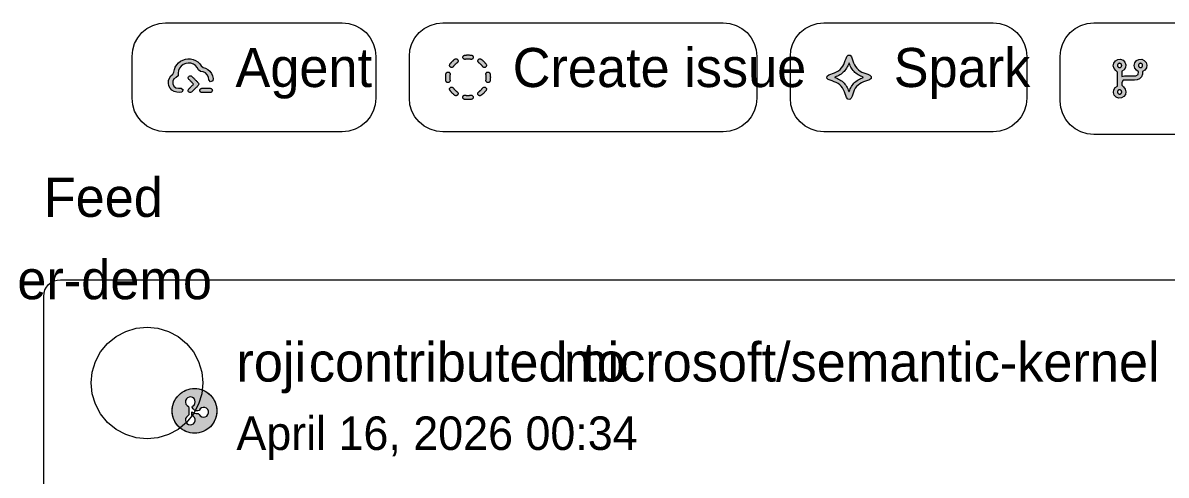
# Model space of a CAD drawing. Extents: x 0 to 2255, y 0 to 8703.
# Drawn here: x 336.5 to 745.8, y 8249 to 8411 of the extents above; entities that cross this region are included whole.
import ezdxf

# ---------------------------------------------------------------- set-up
doc = ezdxf.new("R2010")
doc.units = 0
doc.layers.get('0').update_dxf_attribs({"lineweight": 0})
doc.styles.add('Mona Sans VF', font='Mona Sans VF.ttf')

msp = doc.modelspace()

# ---------------------------------------------------------------- hatches: boundary and pattern name
at = {"true_color": 0x9198a1}
h = msp.add_hatch(color=256, dxfattribs=at)
h.dxf.hatch_style = 1
h.paths.add_polyline_path([(502.21, 8387.85), (502.32, 8387.75), (502.41, 8387.63), (502.47, 8387.5), (502.51, 8387.36), (502.52, 8387.22), (502.5, 8387.08), (502.46, 8386.94), (502.39, 8386.81), (502.3, 8386.7), (502.22, 8386.58), (502.13, 8386.47), (502.03, 8386.36), (501.94, 8386.25), (501.84, 8386.14), (501.75, 8386.03), (501.65, 8385.93), (501.54, 8385.82), (501.44, 8385.72), (501.33, 8385.62), (501.23, 8385.53), (501.12, 8385.43), (501.01, 8385.34), (500.9, 8385.25), (500.78, 8385.16), (500.67, 8385.07), (500.55, 8384.99), (500.42, 8384.93), (500.28, 8384.89), (500.13, 8384.88), (499.99, 8384.91), (499.85, 8384.95), (499.73, 8385.03), (499.62, 8385.12), (499.53, 8385.24), (499.47, 8385.37), (499.43, 8385.51), (499.42, 8385.65), (499.43, 8385.79), (499.48, 8385.93), (499.55, 8386.06), (499.64, 8386.17), (499.75, 8386.26), (499.87, 8386.35), (499.98, 8386.44), (500.1, 8386.53), (500.2, 8386.62), (500.31, 8386.72), (500.42, 8386.82), (500.52, 8386.92), (500.62, 8387.03), (500.72, 8387.13), (500.82, 8387.24), (500.91, 8387.35), (501, 8387.46), (501.09, 8387.58), (501.18, 8387.69), (501.28, 8387.8), (501.39, 8387.89), (501.52, 8387.95), (501.66, 8387.98), (501.81, 8387.99), (501.95, 8387.97), (502.09, 8387.92), (502.21, 8387.85)])
h.paths.add_polyline_path([(499.56, 8397.81), (499.66, 8397.92), (499.77, 8398), (499.9, 8398.07), (500.04, 8398.11), (500.19, 8398.12), (500.33, 8398.1), (500.47, 8398.05), (500.59, 8397.98), (500.71, 8397.9), (500.82, 8397.81), (500.94, 8397.72), (501.05, 8397.63), (501.16, 8397.53), (501.27, 8397.44), (501.37, 8397.34), (501.48, 8397.24), (501.58, 8397.14), (501.68, 8397.03), (501.78, 8396.93), (501.88, 8396.82), (501.98, 8396.71), (502.07, 8396.6), (502.16, 8396.49), (502.25, 8396.38), (502.34, 8396.26), (502.42, 8396.14), (502.48, 8396.01), (502.52, 8395.87), (502.52, 8395.72), (502.5, 8395.58), (502.45, 8395.44), (502.38, 8395.32), (502.28, 8395.21), (502.17, 8395.12), (502.04, 8395.06), (501.9, 8395.02), (501.76, 8395.01), (501.61, 8395.03), (501.47, 8395.07), (501.35, 8395.14), (501.24, 8395.24), (501.14, 8395.35), (501.06, 8395.46), (500.97, 8395.58), (500.88, 8395.69), (500.78, 8395.8), (500.68, 8395.91), (500.59, 8396.01), (500.48, 8396.11), (500.38, 8396.22), (500.27, 8396.31), (500.17, 8396.41), (500.05, 8396.5), (499.94, 8396.6), (499.83, 8396.68), (499.71, 8396.77), (499.61, 8396.87), (499.52, 8396.99), (499.46, 8397.12), (499.43, 8397.26), (499.42, 8397.4), (499.44, 8397.55), (499.49, 8397.68), (499.56, 8397.81)])
h.paths.add_polyline_path([(494.66, 8399.4), (494.8, 8399.42), (494.94, 8399.44), (495.08, 8399.46), (495.23, 8399.47), (495.37, 8399.48), (495.51, 8399.49), (495.66, 8399.5), (495.8, 8399.5), (495.94, 8399.5), (496.09, 8399.5), (496.23, 8399.49), (496.37, 8399.49), (496.52, 8399.48), (496.66, 8399.47), (496.8, 8399.45), (496.95, 8399.43), (497.09, 8399.41), (497.23, 8399.39), (497.37, 8399.34), (497.49, 8399.26), (497.59, 8399.17), (497.68, 8399.05), (497.74, 8398.92), (497.78, 8398.79), (497.79, 8398.64), (497.77, 8398.5), (497.73, 8398.36), (497.66, 8398.24), (497.57, 8398.13), (497.46, 8398.04), (497.33, 8397.97), (497.19, 8397.93), (497.05, 8397.91), (496.91, 8397.92), (496.76, 8397.94), (496.62, 8397.96), (496.48, 8397.98), (496.33, 8397.99), (496.19, 8397.99), (496.05, 8398), (495.9, 8398), (495.76, 8398), (495.62, 8397.99), (495.47, 8397.99), (495.33, 8397.98), (495.19, 8397.96), (495.04, 8397.94), (494.9, 8397.92), (494.76, 8397.92), (494.62, 8397.94), (494.48, 8397.99), (494.36, 8398.07), (494.25, 8398.16), (494.17, 8398.28), (494.1, 8398.41), (494.07, 8398.54), (494.06, 8398.69), (494.07, 8398.83), (494.12, 8398.97), (494.19, 8399.09), (494.28, 8399.2), (494.39, 8399.29), (494.52, 8399.36), (494.66, 8399.4)])
h.paths.add_polyline_path([(488.86, 8393.38), (489, 8393.34), (489.13, 8393.28), (489.25, 8393.19), (489.34, 8393.08), (489.42, 8392.96), (489.47, 8392.82), (489.49, 8392.68), (489.49, 8392.54), (489.47, 8392.39), (489.45, 8392.25), (489.43, 8392.11), (489.42, 8391.96), (489.41, 8391.82), (489.41, 8391.67), (489.41, 8391.53), (489.41, 8391.38), (489.41, 8391.24), (489.42, 8391.09), (489.43, 8390.95), (489.44, 8390.8), (489.46, 8390.66), (489.48, 8390.52), (489.49, 8390.37), (489.48, 8390.23), (489.44, 8390.09), (489.38, 8389.96), (489.29, 8389.85), (489.18, 8389.75), (489.05, 8389.68), (488.91, 8389.64), (488.77, 8389.62), (488.63, 8389.62), (488.49, 8389.66), (488.36, 8389.72), (488.24, 8389.81), (488.14, 8389.92), (488.07, 8390.04), (488.02, 8390.18), (487.99, 8390.32), (487.97, 8390.46), (487.96, 8390.61), (487.94, 8390.75), (487.93, 8390.89), (487.92, 8391.04), (487.91, 8391.18), (487.91, 8391.33), (487.91, 8391.47), (487.91, 8391.62), (487.91, 8391.76), (487.92, 8391.91), (487.92, 8392.05), (487.94, 8392.2), (487.95, 8392.34), (487.97, 8392.48), (487.98, 8392.63), (488.01, 8392.77), (488.05, 8392.91), (488.11, 8393.04), (488.2, 8393.15), (488.31, 8393.25), (488.44, 8393.32), (488.57, 8393.36), (488.72, 8393.38), (488.86, 8393.38)])
h.paths.add_polyline_path([(502.95, 8393.38), (503.1, 8393.38), (503.24, 8393.36), (503.38, 8393.32), (503.5, 8393.25), (503.61, 8393.15), (503.7, 8393.04), (503.77, 8392.91), (503.81, 8392.77), (503.83, 8392.63), (503.85, 8392.48), (503.86, 8392.34), (503.88, 8392.2), (503.89, 8392.05), (503.9, 8391.91), (503.9, 8391.76), (503.91, 8391.62), (503.91, 8391.47), (503.9, 8391.33), (503.9, 8391.18), (503.89, 8391.04), (503.88, 8390.89), (503.87, 8390.75), (503.86, 8390.61), (503.84, 8390.46), (503.82, 8390.32), (503.79, 8390.18), (503.74, 8390.04), (503.67, 8389.92), (503.57, 8389.81), (503.46, 8389.72), (503.33, 8389.66), (503.19, 8389.62), (503.04, 8389.62), (502.9, 8389.63), (502.76, 8389.68), (502.64, 8389.75), (502.53, 8389.85), (502.44, 8389.96), (502.37, 8390.09), (502.33, 8390.23), (502.32, 8390.37), (502.33, 8390.52), (502.35, 8390.66), (502.37, 8390.8), (502.38, 8390.95), (502.39, 8391.09), (502.4, 8391.24), (502.41, 8391.38), (502.41, 8391.53), (502.4, 8391.67), (502.4, 8391.82), (502.39, 8391.96), (502.38, 8392.11), (502.36, 8392.25), (502.35, 8392.39), (502.32, 8392.54), (502.32, 8392.68), (502.34, 8392.82), (502.39, 8392.96), (502.47, 8393.08), (502.56, 8393.19), (502.68, 8393.28), (502.81, 8393.34), (502.95, 8393.38)])
h.paths.add_polyline_path([(494.03, 8384.45), (494.07, 8384.6), (494.13, 8384.73), (494.22, 8384.84), (494.32, 8384.94), (494.45, 8385.01), (494.58, 8385.06), (494.73, 8385.09), (494.87, 8385.08), (495.01, 8385.06), (495.16, 8385.04), (495.3, 8385.03), (495.45, 8385.02), (495.59, 8385.01), (495.73, 8385), (495.88, 8385), (496.02, 8385), (496.17, 8385), (496.31, 8385.01), (496.46, 8385.02), (496.6, 8385.04), (496.75, 8385.05), (496.89, 8385.07), (497.03, 8385.09), (497.18, 8385.08), (497.32, 8385.04), (497.45, 8384.97), (497.56, 8384.88), (497.65, 8384.77), (497.73, 8384.65), (497.77, 8384.51), (497.79, 8384.37), (497.78, 8384.22), (497.75, 8384.08), (497.68, 8383.95), (497.6, 8383.83), (497.49, 8383.74), (497.37, 8383.66), (497.23, 8383.61), (497.09, 8383.59), (496.94, 8383.57), (496.8, 8383.55), (496.66, 8383.53), (496.51, 8383.52), (496.37, 8383.51), (496.22, 8383.51), (496.08, 8383.5), (495.93, 8383.5), (495.79, 8383.5), (495.64, 8383.5), (495.5, 8383.51), (495.36, 8383.52), (495.21, 8383.53), (495.07, 8383.54), (494.92, 8383.56), (494.78, 8383.58), (494.64, 8383.6), (494.5, 8383.64), (494.37, 8383.71), (494.25, 8383.8), (494.16, 8383.9), (494.09, 8384.03), (494.04, 8384.17), (494.02, 8384.31), (494.03, 8384.45)])
h.paths.add_polyline_path([(489.6, 8387.85), (489.72, 8387.92), (489.86, 8387.97), (490, 8387.99), (490.14, 8387.98), (490.28, 8387.95), (490.41, 8387.89), (490.53, 8387.81), (490.63, 8387.7), (490.71, 8387.59), (490.8, 8387.48), (490.89, 8387.36), (490.99, 8387.25), (491.08, 8387.15), (491.18, 8387.04), (491.28, 8386.94), (491.38, 8386.84), (491.48, 8386.74), (491.59, 8386.64), (491.7, 8386.55), (491.81, 8386.45), (491.92, 8386.36), (492.03, 8386.28), (492.14, 8386.19), (492.24, 8386.08), (492.3, 8385.95), (492.35, 8385.81), (492.36, 8385.67), (492.35, 8385.53), (492.31, 8385.39), (492.25, 8385.26), (492.16, 8385.15), (492.05, 8385.05), (491.93, 8384.98), (491.79, 8384.93), (491.65, 8384.91), (491.51, 8384.91), (491.37, 8384.95), (491.24, 8385.01), (491.12, 8385.09), (491.01, 8385.18), (490.89, 8385.26), (490.78, 8385.36), (490.67, 8385.45), (490.57, 8385.54), (490.46, 8385.64), (490.36, 8385.74), (490.25, 8385.84), (490.15, 8385.94), (490.05, 8386.05), (489.96, 8386.15), (489.86, 8386.26), (489.77, 8386.37), (489.68, 8386.48), (489.59, 8386.59), (489.5, 8386.71), (489.42, 8386.82), (489.35, 8386.95), (489.31, 8387.08), (489.29, 8387.23), (489.3, 8387.37), (489.34, 8387.51), (489.4, 8387.64), (489.49, 8387.75), (489.6, 8387.85)])
h.paths.add_polyline_path([(492.25, 8397.81), (492.32, 8397.68), (492.37, 8397.55), (492.39, 8397.41), (492.39, 8397.26), (492.35, 8397.12), (492.3, 8396.99), (492.21, 8396.88), (492.11, 8396.78), (491.99, 8396.69), (491.88, 8396.6), (491.77, 8396.51), (491.66, 8396.42), (491.55, 8396.33), (491.45, 8396.23), (491.34, 8396.13), (491.24, 8396.03), (491.14, 8395.92), (491.05, 8395.82), (490.95, 8395.71), (490.86, 8395.6), (490.77, 8395.49), (490.68, 8395.37), (490.59, 8395.26), (490.48, 8395.17), (490.35, 8395.1), (490.22, 8395.06), (490.08, 8395.05), (489.93, 8395.06), (489.79, 8395.1), (489.67, 8395.16), (489.55, 8395.25), (489.46, 8395.35), (489.38, 8395.48), (489.34, 8395.61), (489.32, 8395.75), (489.32, 8395.9), (489.35, 8396.04), (489.41, 8396.17), (489.5, 8396.29), (489.58, 8396.4), (489.67, 8396.51), (489.76, 8396.62), (489.86, 8396.73), (489.95, 8396.84), (490.05, 8396.95), (490.15, 8397.05), (490.25, 8397.15), (490.35, 8397.25), (490.45, 8397.35), (490.56, 8397.45), (490.67, 8397.55), (490.77, 8397.64), (490.89, 8397.73), (491, 8397.82), (491.11, 8397.91), (491.23, 8397.99), (491.35, 8398.06), (491.49, 8398.1), (491.63, 8398.12), (491.78, 8398.1), (491.91, 8398.07), (492.04, 8398), (492.16, 8397.91), (492.25, 8397.81)])
h = msp.add_hatch(color=256, dxfattribs=at)
h.dxf.hatch_style = 1
h.paths.add_polyline_path([(631.51, 8398.93), (632.03, 8399.45), (632.76, 8399.38), (633.18, 8398.77), (633.44, 8398.07), (633.7, 8397.36), (633.96, 8396.65), (634.26, 8395.95), (634.65, 8395.31), (635.12, 8394.71), (635.66, 8394.19), (636.27, 8393.74), (636.93, 8393.37), (637.63, 8393.08), (638.33, 8392.82), (639.04, 8392.56), (639.75, 8392.3), (640.27, 8391.78), (640.2, 8391.05), (639.6, 8390.63), (638.89, 8390.37), (638.18, 8390.11), (637.47, 8389.85), (636.78, 8389.55), (636.13, 8389.16), (635.54, 8388.69), (635.01, 8388.15), (634.56, 8387.55), (634.19, 8386.89), (633.91, 8386.19), (633.65, 8385.48), (633.39, 8384.77), (633.13, 8384.06), (632.61, 8383.54), (631.88, 8383.61), (631.45, 8384.21), (631.19, 8384.92), (630.93, 8385.63), (630.67, 8386.34), (630.37, 8387.03), (629.99, 8387.68), (629.52, 8388.27), (628.97, 8388.8), (628.37, 8389.25), (627.71, 8389.62), (627.01, 8389.91), (626.3, 8390.17), (625.59, 8390.43), (624.88, 8390.69), (624.37, 8391.2), (624.44, 8391.93), (625.04, 8392.36), (625.75, 8392.62), (626.46, 8392.88), (627.17, 8393.14), (627.86, 8393.44), (628.51, 8393.83), (629.1, 8394.3), (629.63, 8394.84), (630.08, 8395.44), (630.45, 8396.1), (630.73, 8396.8), (630.99, 8397.51), (631.25, 8398.22), (631.51, 8398.93)])
h.paths.add_polyline_path([(632.07, 8396.1), (631.89, 8395.65), (631.68, 8395.21), (631.44, 8394.78), (631.17, 8394.38), (630.87, 8393.99), (630.55, 8393.62), (630.21, 8393.28), (629.84, 8392.96), (629.46, 8392.66), (629.05, 8392.39), (628.63, 8392.15), (628.19, 8391.93), (627.74, 8391.75), (627.28, 8391.58), (627.26, 8391.42), (627.71, 8391.25), (628.17, 8391.07), (628.6, 8390.85), (629.03, 8390.61), (629.43, 8390.34), (629.82, 8390.05), (630.19, 8389.73), (630.53, 8389.39), (630.86, 8389.02), (631.15, 8388.63), (631.42, 8388.23), (631.66, 8387.81), (631.88, 8387.37), (632.06, 8386.92), (632.23, 8386.46), (632.4, 8386.43), (632.56, 8386.89), (632.75, 8387.34), (632.96, 8387.78), (633.2, 8388.2), (633.47, 8388.61), (633.76, 8389), (634.08, 8389.36), (634.43, 8389.71), (634.79, 8390.03), (635.18, 8390.33), (635.58, 8390.6), (636.01, 8390.84), (636.44, 8391.05), (636.89, 8391.24), (637.35, 8391.41), (637.38, 8391.57), (636.92, 8391.74), (636.47, 8391.92), (636.03, 8392.13), (635.61, 8392.38), (635.2, 8392.64), (634.81, 8392.94), (634.45, 8393.26), (634.1, 8393.6), (633.78, 8393.97), (633.48, 8394.36), (633.21, 8394.76), (632.97, 8395.18), (632.76, 8395.62), (632.57, 8396.07), (632.41, 8396.53), (632.24, 8396.55), (632.07, 8396.1)])
h = msp.add_hatch(color=256, dxfattribs=at)
h.dxf.hatch_style = 1
h.paths.add_polyline_path([(403.14, 8390.6), (403, 8391.53), (402.58, 8392.38), (401.91, 8393.04), (401.07, 8393.47), (400.13, 8393.6), (399.42, 8394.14), (399, 8394.99), (398.39, 8395.71), (397.61, 8396.24), (396.71, 8396.54), (395.77, 8396.6), (394.83, 8396.46), (393.96, 8396.09), (393.21, 8395.51), (392.63, 8394.77), (392.25, 8393.9), (392.1, 8392.96), (392.09, 8392.02), (391.4, 8391.45), (390.61, 8390.94), (390.18, 8390.11), (390.19, 8389.17), (390.6, 8388.32), (391.35, 8387.76), (392.28, 8387.6), (393.22, 8387.6), (393.88, 8387), (393.5, 8386.19), (392.57, 8386.1), (391.62, 8386.14), (390.72, 8386.4), (389.91, 8386.89), (389.27, 8387.59), (388.84, 8388.43), (388.65, 8389.35), (388.69, 8390.3), (388.98, 8391.2), (389.52, 8391.97), (390.26, 8392.57), (390.62, 8393.3), (390.79, 8394.24), (391.12, 8395.12), (391.61, 8395.94), (392.23, 8396.65), (392.97, 8397.24), (393.81, 8397.68), (394.71, 8397.97), (395.65, 8398.1), (396.59, 8398.07), (397.52, 8397.88), (398.4, 8397.52), (399.19, 8397), (399.87, 8396.34), (400.41, 8395.56), (401.05, 8395.02), (401.95, 8394.74), (402.78, 8394.27), (403.48, 8393.64), (404.04, 8392.88), (404.43, 8392.01), (404.62, 8391.09), (404.5, 8390.17), (403.66, 8389.88), (403.14, 8390.6)])
at = {"true_color": 0x92a1b5}
h = msp.add_hatch(color=256, dxfattribs=at)
h.dxf.hatch_style = 1
h.paths.add_polyline_path([(734.44, 8395.75), (734.65, 8396.71), (735.26, 8397.48), (736.13, 8397.93), (737.11, 8397.96), (738.01, 8397.57), (738.66, 8396.83), (738.93, 8395.88), (738.78, 8394.91), (738.22, 8394.1), (737.44, 8393.56), (737.4, 8392.57), (737.04, 8391.65), (736.36, 8390.94), (735.46, 8390.55), (734.47, 8390.5), (733.48, 8390.5), (732.49, 8390.5), (731.5, 8390.5), (730.52, 8390.41), (729.95, 8389.65), (729.94, 8388.66), (730.55, 8388.04), (731.19, 8387.29), (731.44, 8386.34), (731.26, 8385.37), (730.69, 8384.57), (729.83, 8384.09), (728.85, 8384.02), (727.93, 8384.38), (727.26, 8385.09), (726.95, 8386.03), (727.07, 8387), (727.59, 8387.83), (728.42, 8388.36), (728.44, 8389.34), (728.44, 8390.33), (728.44, 8391.32), (728.44, 8392.31), (728.44, 8393.3), (727.85, 8393.94), (727.21, 8394.68), (726.94, 8395.63), (727.1, 8396.6), (727.66, 8397.4), (728.51, 8397.9), (729.49, 8397.98), (730.41, 8397.64), (731.1, 8396.93), (731.42, 8396.01), (731.32, 8395.03), (730.81, 8394.19), (729.99, 8393.65), (729.94, 8392.69), (730.02, 8391.83), (730.99, 8392), (731.98, 8392), (732.97, 8392), (733.96, 8392), (734.95, 8392), (735.78, 8392.46), (735.94, 8393.43), (735.25, 8394.01), (734.65, 8394.79), (734.44, 8395.75)])
h.paths.add_polyline_path([(728.44, 8395.75), (728.44, 8395.68), (728.45, 8395.6), (728.47, 8395.53), (728.49, 8395.46), (728.53, 8395.4), (728.56, 8395.33), (728.61, 8395.27), (728.66, 8395.22), (728.71, 8395.17), (728.77, 8395.13), (728.83, 8395.09), (728.9, 8395.06), (728.97, 8395.03), (729.04, 8395.01), (729.11, 8395), (729.19, 8395), (729.26, 8395), (729.33, 8395.01), (729.41, 8395.03), (729.47, 8395.06), (729.54, 8395.09), (729.6, 8395.13), (729.66, 8395.17), (729.72, 8395.22), (729.77, 8395.27), (729.81, 8395.33), (729.85, 8395.4), (729.88, 8395.46), (729.91, 8395.53), (729.92, 8395.6), (729.93, 8395.68), (729.94, 8395.75), (729.93, 8395.82), (729.92, 8395.9), (729.91, 8395.97), (729.88, 8396.04), (729.85, 8396.1), (729.81, 8396.17), (729.77, 8396.23), (729.72, 8396.28), (729.66, 8396.33), (729.6, 8396.37), (729.54, 8396.41), (729.47, 8396.44), (729.41, 8396.47), (729.33, 8396.49), (729.26, 8396.5), (729.19, 8396.5), (729.11, 8396.5), (729.04, 8396.49), (728.97, 8396.47), (728.9, 8396.44), (728.83, 8396.41), (728.77, 8396.37), (728.71, 8396.33), (728.66, 8396.28), (728.61, 8396.23), (728.56, 8396.17), (728.53, 8396.1), (728.49, 8396.04), (728.47, 8395.97), (728.45, 8395.9), (728.44, 8395.82), (728.44, 8395.75)])
h.paths.add_polyline_path([(736.69, 8396.5), (736.61, 8396.5), (736.54, 8396.49), (736.47, 8396.47), (736.4, 8396.44), (736.33, 8396.41), (736.27, 8396.37), (736.21, 8396.33), (736.16, 8396.28), (736.11, 8396.23), (736.06, 8396.17), (736.03, 8396.1), (735.99, 8396.04), (735.97, 8395.97), (735.95, 8395.9), (735.94, 8395.82), (735.94, 8395.75), (735.94, 8395.68), (735.95, 8395.6), (735.97, 8395.53), (735.99, 8395.46), (736.03, 8395.4), (736.06, 8395.33), (736.11, 8395.27), (736.16, 8395.22), (736.21, 8395.17), (736.27, 8395.13), (736.33, 8395.09), (736.4, 8395.06), (736.47, 8395.03), (736.54, 8395.01), (736.61, 8395), (736.69, 8395), (736.76, 8395), (736.83, 8395.01), (736.91, 8395.03), (736.97, 8395.06), (737.04, 8395.09), (737.1, 8395.13), (737.16, 8395.17), (737.22, 8395.22), (737.27, 8395.27), (737.31, 8395.33), (737.35, 8395.4), (737.38, 8395.46), (737.41, 8395.53), (737.42, 8395.6), (737.43, 8395.68), (737.44, 8395.75), (737.43, 8395.82), (737.42, 8395.9), (737.41, 8395.97), (737.38, 8396.04), (737.35, 8396.1), (737.31, 8396.17), (737.27, 8396.23), (737.22, 8396.28), (737.16, 8396.33), (737.1, 8396.37), (737.04, 8396.41), (736.97, 8396.44), (736.91, 8396.47), (736.83, 8396.49), (736.76, 8396.5), (736.69, 8396.5)])
h.paths.add_polyline_path([(729.19, 8387), (729.11, 8387), (729.04, 8386.99), (728.97, 8386.97), (728.9, 8386.94), (728.83, 8386.91), (728.77, 8386.87), (728.71, 8386.83), (728.66, 8386.78), (728.61, 8386.73), (728.56, 8386.67), (728.53, 8386.6), (728.49, 8386.54), (728.47, 8386.47), (728.45, 8386.4), (728.44, 8386.32), (728.44, 8386.25), (728.44, 8386.18), (728.45, 8386.1), (728.47, 8386.03), (728.49, 8385.96), (728.53, 8385.9), (728.56, 8385.83), (728.61, 8385.77), (728.66, 8385.72), (728.71, 8385.67), (728.77, 8385.63), (728.83, 8385.59), (728.9, 8385.56), (728.97, 8385.53), (729.04, 8385.51), (729.11, 8385.5), (729.19, 8385.5), (729.26, 8385.5), (729.33, 8385.51), (729.41, 8385.53), (729.47, 8385.56), (729.54, 8385.59), (729.6, 8385.63), (729.66, 8385.67), (729.72, 8385.72), (729.77, 8385.77), (729.81, 8385.83), (729.85, 8385.9), (729.88, 8385.96), (729.91, 8386.03), (729.92, 8386.1), (729.93, 8386.18), (729.94, 8386.25), (729.93, 8386.32), (729.92, 8386.4), (729.91, 8386.47), (729.88, 8386.54), (729.85, 8386.6), (729.81, 8386.67), (729.77, 8386.73), (729.72, 8386.78), (729.66, 8386.83), (729.6, 8386.87), (729.54, 8386.91), (729.47, 8386.94), (729.41, 8386.97), (729.33, 8386.99), (729.26, 8387), (729.19, 8387)])
at = {"true_color": 0x9198a1}
h = msp.add_hatch(color=256, dxfattribs=at)
h.dxf.hatch_style = 1
h.paths.add_polyline_path([(397.02, 8391.83), (397.21, 8391.64), (397.4, 8391.45), (397.59, 8391.26), (397.78, 8391.07), (397.96, 8390.89), (398.15, 8390.7), (398.34, 8390.51), (398.53, 8390.32), (398.72, 8390.13), (398.91, 8389.94), (399.1, 8389.75), (399.29, 8389.56), (399.43, 8389.34), (399.49, 8389.08), (399.45, 8388.82), (399.33, 8388.58), (399.14, 8388.39), (398.96, 8388.2), (398.77, 8388.01), (398.58, 8387.83), (398.39, 8387.64), (398.2, 8387.45), (398.01, 8387.26), (397.82, 8387.07), (397.63, 8386.88), (397.44, 8386.69), (397.26, 8386.5), (397.07, 8386.32), (396.86, 8386.15), (396.61, 8386.06), (396.34, 8386.06), (396.1, 8386.16), (395.9, 8386.34), (395.78, 8386.57), (395.74, 8386.84), (395.8, 8387.1), (395.95, 8387.32), (396.14, 8387.51), (396.33, 8387.7), (396.51, 8387.88), (396.7, 8388.07), (396.89, 8388.26), (397.08, 8388.45), (397.27, 8388.64), (397.46, 8388.83), (397.65, 8389.02), (397.52, 8389.21), (397.33, 8389.4), (397.15, 8389.58), (396.96, 8389.77), (396.77, 8389.96), (396.58, 8390.15), (396.39, 8390.34), (396.2, 8390.53), (396.01, 8390.72), (395.85, 8390.92), (395.76, 8391.18), (395.77, 8391.44), (395.86, 8391.69), (396.04, 8391.88), (396.28, 8392.01), (396.54, 8392.04), (396.8, 8391.98), (397.02, 8391.83)])
h.paths.add_polyline_path([(403.64, 8386.05), (403.47, 8386.05), (403.31, 8386.05), (403.14, 8386.05), (402.97, 8386.05), (402.8, 8386.05), (402.64, 8386.05), (402.47, 8386.05), (402.3, 8386.05), (402.13, 8386.05), (401.97, 8386.05), (401.8, 8386.05), (401.63, 8386.05), (401.46, 8386.05), (401.3, 8386.05), (401.13, 8386.05), (400.96, 8386.05), (400.8, 8386.05), (400.63, 8386.05), (400.46, 8386.07), (400.31, 8386.13), (400.17, 8386.22), (400.05, 8386.34), (399.96, 8386.48), (399.91, 8386.64), (399.89, 8386.81), (399.91, 8386.97), (399.97, 8387.13), (400.06, 8387.27), (400.18, 8387.39), (400.32, 8387.48), (400.47, 8387.53), (400.64, 8387.55), (400.81, 8387.55), (400.98, 8387.55), (401.14, 8387.55), (401.31, 8387.55), (401.48, 8387.55), (401.64, 8387.55), (401.81, 8387.55), (401.98, 8387.55), (402.15, 8387.55), (402.31, 8387.55), (402.48, 8387.55), (402.65, 8387.55), (402.82, 8387.55), (402.98, 8387.55), (403.15, 8387.55), (403.32, 8387.55), (403.49, 8387.55), (403.65, 8387.55), (403.82, 8387.53), (403.98, 8387.47), (404.12, 8387.38), (404.23, 8387.26), (404.32, 8387.12), (404.37, 8386.96), (404.39, 8386.79), (404.37, 8386.63), (404.31, 8386.47), (404.22, 8386.33), (404.11, 8386.21), (403.96, 8386.12), (403.81, 8386.07), (403.64, 8386.05)])
at = {"true_color": 0xab7df8}
h = msp.add_hatch(color=256, dxfattribs=at)
h.dxf.hatch_style = 1
h.paths.add_polyline_path([(398, 8264), (397.22, 8264.04), (396.44, 8264.15), (395.68, 8264.34), (394.94, 8264.61), (394.23, 8264.94), (393.56, 8265.35), (392.92, 8265.82), (392.34, 8266.34), (391.82, 8266.92), (391.35, 8267.56), (390.94, 8268.23), (390.61, 8268.94), (390.34, 8269.68), (390.15, 8270.44), (390.04, 8271.22), (390, 8272), (390.04, 8272.78), (390.15, 8273.56), (390.34, 8274.32), (390.61, 8275.06), (390.94, 8275.77), (391.35, 8276.44), (391.82, 8277.08), (392.34, 8277.66), (392.92, 8278.18), (393.56, 8278.65), (394.23, 8279.06), (394.94, 8279.39), (395.68, 8279.66), (396.44, 8279.85), (397.22, 8279.96), (398, 8280), (398.78, 8279.96), (399.56, 8279.85), (400.32, 8279.66), (401.06, 8279.39), (401.77, 8279.06), (402.44, 8278.65), (403.08, 8278.18), (403.66, 8277.66), (404.18, 8277.08), (404.65, 8276.44), (405.06, 8275.77), (405.39, 8275.06), (405.66, 8274.32), (405.85, 8273.56), (405.96, 8272.78), (406, 8272), (405.96, 8271.22), (405.85, 8270.44), (405.66, 8269.68), (405.39, 8268.94), (405.06, 8268.23), (404.65, 8267.56), (404.18, 8266.92), (403.66, 8266.34), (403.08, 8265.82), (402.44, 8265.35), (401.77, 8264.94), (401.06, 8264.61), (400.32, 8264.34), (399.56, 8264.15), (398.78, 8264.04), (398, 8264)])
h.paths.add_polyline_path([(398.25, 8275.25), (398.14, 8275.87), (397.81, 8276.41), (397.32, 8276.8), (396.72, 8276.99), (396.09, 8276.95), (395.52, 8276.7), (395.07, 8276.26), (394.81, 8275.69), (394.76, 8275.06), (394.94, 8274.46), (395.32, 8273.96), (395.85, 8273.62), (396, 8273.1), (396, 8272.47), (396, 8271.83), (396, 8271.2), (396, 8270.57), (395.56, 8270.23), (395.1, 8269.8), (394.82, 8269.23), (394.76, 8268.61), (394.92, 8268), (395.29, 8267.49), (395.81, 8267.14), (396.42, 8267), (397.04, 8267.09), (397.6, 8267.39), (398.01, 8267.86), (398.22, 8268.45), (398.22, 8269.08), (397.99, 8269.67), (397.57, 8270.13), (397.01, 8270.42), (397, 8271.04), (397, 8271.68), (397.44, 8271.44), (398.01, 8271.17), (398.62, 8271.02), (399.25, 8271), (399.69, 8270.71), (400.07, 8270.21), (400.6, 8269.88), (401.21, 8269.75), (401.83, 8269.85), (402.38, 8270.16), (402.78, 8270.65), (402.98, 8271.24), (402.96, 8271.87), (402.72, 8272.45), (402.29, 8272.91), (401.72, 8273.19), (401.1, 8273.24), (400.49, 8273.08), (399.98, 8272.71), (399.64, 8272.18), (399.13, 8272), (398.51, 8272.06), (397.93, 8272.31), (397.46, 8272.73), (397.14, 8273.27), (397.32, 8273.7), (397.81, 8274.09), (398.14, 8274.63), (398.25, 8275.25)])

# ---------------------------------------------------------------- linework, layer by layer
at = {"true_color": 0x3d444d}
for points in [[(387.64, 8411), (450.91, 8411), (450.91, 8411), (453.25, 8410.77), (455.5, 8410.09), (457.57, 8408.98), (459.39, 8407.49), (460.88, 8405.67), (461.99, 8403.59), (462.68, 8401.34), (462.91, 8399), (462.91, 8384), (462.91, 8384), (462.68, 8381.66), (461.99, 8379.41), (460.88, 8377.33), (459.39, 8375.51), (457.57, 8374.02), (455.5, 8372.91), (453.25, 8372.23), (450.91, 8372), (387.64, 8372), (387.64, 8372), (385.3, 8372.23), (383.05, 8372.91), (380.97, 8374.02), (379.16, 8375.51), (377.66, 8377.33), (376.55, 8379.41), (375.87, 8381.66), (375.64, 8384), (375.64, 8399), (375.64, 8399), (375.87, 8401.34), (376.55, 8403.59), (377.66, 8405.67), (379.16, 8407.49), (380.97, 8408.98), (383.05, 8410.09), (385.3, 8410.77), (387.64, 8411), (387.64, 8411)], [(486.91, 8411), (587.31, 8411), (587.31, 8411), (589.65, 8410.77), (591.9, 8410.09), (593.98, 8408.98), (595.8, 8407.49), (597.29, 8405.67), (598.4, 8403.59), (599.08, 8401.34), (599.31, 8399), (599.31, 8384), (599.31, 8384), (599.08, 8381.66), (598.4, 8379.41), (597.29, 8377.33), (595.8, 8375.51), (593.98, 8374.02), (591.9, 8372.91), (589.65, 8372.23), (587.31, 8372), (486.91, 8372), (486.91, 8372), (484.57, 8372.23), (482.31, 8372.91), (480.24, 8374.02), (478.42, 8375.51), (476.93, 8377.33), (475.82, 8379.41), (475.14, 8381.66), (474.91, 8384), (474.91, 8399), (474.91, 8399), (475.14, 8401.34), (475.82, 8403.59), (476.93, 8405.67), (478.42, 8407.49), (480.24, 8408.98), (482.31, 8410.09), (484.57, 8410.77), (486.91, 8411), (486.91, 8411)], [(623.31, 8411), (683.94, 8411), (683.94, 8411), (686.28, 8410.77), (688.53, 8410.09), (690.6, 8408.98), (692.42, 8407.49), (693.92, 8405.67), (695.02, 8403.59), (695.71, 8401.34), (695.94, 8399), (695.94, 8384), (695.94, 8384), (695.71, 8381.66), (695.02, 8379.41), (693.92, 8377.33), (692.42, 8375.51), (690.6, 8374.02), (688.53, 8372.91), (686.28, 8372.23), (683.94, 8372), (623.31, 8372), (623.31, 8372), (620.97, 8372.23), (618.72, 8372.91), (616.65, 8374.02), (614.83, 8375.51), (613.33, 8377.33), (612.23, 8379.41), (611.54, 8381.66), (611.31, 8384), (611.31, 8399), (611.31, 8399), (611.54, 8401.34), (612.23, 8403.59), (613.33, 8405.67), (614.83, 8407.49), (616.65, 8408.98), (618.72, 8410.09), (620.97, 8410.77), (623.31, 8411), (623.31, 8411)], [(791.69, 8371), (719.94, 8371), (719.94, 8371), (717.6, 8371.23), (715.35, 8371.91), (713.27, 8373.02), (711.45, 8374.51), (709.96, 8376.33), (708.85, 8378.41), (708.17, 8380.66), (707.94, 8383), (707.94, 8399), (707.94, 8399), (708.17, 8401.34), (708.85, 8403.59), (709.96, 8405.67), (711.45, 8407.49), (713.27, 8408.98), (715.35, 8410.09), (717.6, 8410.77), (719.94, 8411), (719.94, 8411)], [(719.94, 8411), (791.69, 8411)], [(998.03, 7812.22), (350, 7812.22), (350, 7812.22), (348.83, 7812.33), (347.7, 7812.68), (346.67, 7813.23), (345.76, 7813.98), (345.01, 7814.89), (344.46, 7815.92), (344.12, 7817.05), (344, 7818.22), (344, 8313), (344, 8313), (344.12, 8314.17), (344.46, 8315.3), (345.01, 8316.33), (345.76, 8317.24), (346.67, 8317.99), (347.7, 8318.54), (348.83, 8318.88), (350, 8319), (350, 8319)], [(350, 8319), (998.03, 8319)]]:
    msp.add_lwpolyline(points, dxfattribs=at)
at = {"true_color": 0x9198a1}
for points in [[(494.66, 8399.4), (494.8, 8399.42), (494.94, 8399.44), (495.08, 8399.46), (495.23, 8399.47), (495.37, 8399.48), (495.51, 8399.49), (495.66, 8399.5), (495.8, 8399.5), (495.94, 8399.5), (496.09, 8399.5), (496.23, 8399.49), (496.37, 8399.49), (496.52, 8399.48), (496.66, 8399.47), (496.8, 8399.45), (496.95, 8399.43), (497.09, 8399.41), (497.23, 8399.39), (497.37, 8399.34), (497.49, 8399.26), (497.59, 8399.17), (497.68, 8399.05), (497.74, 8398.92), (497.78, 8398.79), (497.79, 8398.64), (497.77, 8398.5), (497.73, 8398.36), (497.66, 8398.24), (497.57, 8398.13), (497.46, 8398.04), (497.33, 8397.97), (497.19, 8397.93), (497.05, 8397.91), (496.91, 8397.92), (496.76, 8397.94), (496.62, 8397.96), (496.48, 8397.98), (496.33, 8397.99), (496.19, 8397.99), (496.05, 8398), (495.9, 8398), (495.76, 8398), (495.62, 8397.99), (495.47, 8397.99), (495.33, 8397.98), (495.19, 8397.96), (495.04, 8397.94), (494.9, 8397.92), (494.76, 8397.92), (494.62, 8397.94), (494.48, 8397.99), (494.36, 8398.07), (494.25, 8398.16), (494.17, 8398.28), (494.1, 8398.41), (494.07, 8398.54), (494.06, 8398.69), (494.07, 8398.83), (494.12, 8398.97), (494.19, 8399.09), (494.28, 8399.2), (494.39, 8399.29), (494.52, 8399.36), (494.66, 8399.4), (494.66, 8399.4)], [(631.51, 8398.93), (632.03, 8399.45), (632.76, 8399.38), (633.18, 8398.77), (633.44, 8398.07), (633.7, 8397.36), (633.96, 8396.65), (634.26, 8395.95), (634.65, 8395.31), (635.12, 8394.71), (635.66, 8394.19), (636.27, 8393.74), (636.93, 8393.37), (637.63, 8393.08), (638.33, 8392.82), (639.04, 8392.56), (639.75, 8392.3), (640.27, 8391.78), (640.2, 8391.05), (639.6, 8390.63), (638.89, 8390.37), (638.18, 8390.11), (637.47, 8389.85), (636.78, 8389.55), (636.13, 8389.16), (635.54, 8388.69), (635.01, 8388.15), (634.56, 8387.55), (634.19, 8386.89), (633.91, 8386.19), (633.65, 8385.48), (633.39, 8384.77), (633.13, 8384.06), (632.61, 8383.54), (631.88, 8383.61), (631.45, 8384.21), (631.19, 8384.92), (630.93, 8385.63), (630.67, 8386.34), (630.37, 8387.03), (629.99, 8387.68), (629.52, 8388.27), (628.97, 8388.8), (628.37, 8389.25), (627.71, 8389.62), (627.01, 8389.91), (626.3, 8390.17), (625.59, 8390.43), (624.88, 8390.69), (624.37, 8391.2), (624.44, 8391.93), (625.04, 8392.36), (625.75, 8392.62), (626.46, 8392.88), (627.17, 8393.14), (627.86, 8393.44), (628.51, 8393.83), (629.1, 8394.3), (629.63, 8394.84), (630.08, 8395.44), (630.45, 8396.1), (630.73, 8396.8), (630.99, 8397.51), (631.25, 8398.22), (631.51, 8398.93), (631.51, 8398.93)], [(403.14, 8390.6), (403, 8391.53), (402.58, 8392.38), (401.91, 8393.04), (401.07, 8393.47), (400.13, 8393.6), (399.42, 8394.14), (399, 8394.99), (398.39, 8395.71), (397.61, 8396.24), (396.71, 8396.54), (395.77, 8396.6), (394.83, 8396.46), (393.96, 8396.09), (393.21, 8395.51), (392.63, 8394.77), (392.25, 8393.9), (392.1, 8392.96), (392.09, 8392.02), (391.4, 8391.45), (390.61, 8390.94), (390.18, 8390.11), (390.19, 8389.17), (390.6, 8388.32), (391.35, 8387.76), (392.28, 8387.6), (393.22, 8387.6), (393.88, 8387), (393.5, 8386.19), (392.57, 8386.1), (391.62, 8386.14), (390.72, 8386.4), (389.91, 8386.89), (389.27, 8387.59), (388.84, 8388.43), (388.65, 8389.35), (388.69, 8390.3), (388.98, 8391.2), (389.52, 8391.97), (390.26, 8392.57), (390.62, 8393.3), (390.79, 8394.24), (391.12, 8395.12), (391.61, 8395.94), (392.23, 8396.65), (392.97, 8397.24), (393.81, 8397.68), (394.71, 8397.97), (395.65, 8398.1), (396.59, 8398.07), (397.52, 8397.88), (398.4, 8397.52), (399.19, 8397), (399.87, 8396.34), (400.41, 8395.56), (401.05, 8395.02), (401.95, 8394.74), (402.78, 8394.27), (403.48, 8393.64), (404.04, 8392.88), (404.43, 8392.01), (404.62, 8391.09), (404.5, 8390.17), (403.66, 8389.88), (403.14, 8390.6), (403.14, 8390.6)], [(492.25, 8397.81), (492.32, 8397.68), (492.37, 8397.55), (492.39, 8397.41), (492.39, 8397.26), (492.35, 8397.12), (492.3, 8396.99), (492.21, 8396.88), (492.11, 8396.78), (491.99, 8396.69), (491.88, 8396.6), (491.77, 8396.51), (491.66, 8396.42), (491.55, 8396.33), (491.45, 8396.23), (491.34, 8396.13), (491.24, 8396.03), (491.14, 8395.92), (491.05, 8395.82), (490.95, 8395.71), (490.86, 8395.6), (490.77, 8395.49), (490.68, 8395.37), (490.59, 8395.26), (490.48, 8395.17), (490.35, 8395.1), (490.22, 8395.06), (490.08, 8395.05), (489.93, 8395.06), (489.79, 8395.1), (489.67, 8395.16), (489.55, 8395.25), (489.46, 8395.35), (489.38, 8395.48), (489.34, 8395.61), (489.32, 8395.75), (489.32, 8395.9), (489.35, 8396.04), (489.41, 8396.17), (489.5, 8396.29), (489.58, 8396.4), (489.67, 8396.51), (489.76, 8396.62), (489.86, 8396.73), (489.95, 8396.84), (490.05, 8396.95), (490.15, 8397.05), (490.25, 8397.15), (490.35, 8397.25), (490.45, 8397.35), (490.56, 8397.45), (490.67, 8397.55), (490.77, 8397.64), (490.89, 8397.73), (491, 8397.82), (491.11, 8397.91), (491.23, 8397.99), (491.35, 8398.06), (491.49, 8398.1), (491.63, 8398.12), (491.78, 8398.1), (491.91, 8398.07), (492.04, 8398), (492.16, 8397.91), (492.25, 8397.81), (492.25, 8397.81)], [(499.56, 8397.81), (499.66, 8397.92), (499.77, 8398), (499.9, 8398.07), (500.04, 8398.11), (500.19, 8398.12), (500.33, 8398.1), (500.47, 8398.05), (500.59, 8397.98), (500.71, 8397.9), (500.82, 8397.81), (500.94, 8397.72), (501.05, 8397.63), (501.16, 8397.53), (501.27, 8397.44), (501.37, 8397.34), (501.48, 8397.24), (501.58, 8397.14), (501.68, 8397.03), (501.78, 8396.93), (501.88, 8396.82), (501.98, 8396.71), (502.07, 8396.6), (502.16, 8396.49), (502.25, 8396.38), (502.34, 8396.26), (502.42, 8396.14), (502.48, 8396.01), (502.52, 8395.87), (502.52, 8395.72), (502.5, 8395.58), (502.45, 8395.44), (502.38, 8395.32), (502.28, 8395.21), (502.17, 8395.12), (502.04, 8395.06), (501.9, 8395.02), (501.76, 8395.01), (501.61, 8395.03), (501.47, 8395.07), (501.35, 8395.14), (501.24, 8395.24), (501.14, 8395.35), (501.06, 8395.46), (500.97, 8395.58), (500.88, 8395.69), (500.78, 8395.8), (500.68, 8395.91), (500.59, 8396.01), (500.48, 8396.11), (500.38, 8396.22), (500.27, 8396.31), (500.17, 8396.41), (500.05, 8396.5), (499.94, 8396.6), (499.83, 8396.68), (499.71, 8396.77), (499.61, 8396.87), (499.52, 8396.99), (499.46, 8397.12), (499.43, 8397.26), (499.42, 8397.4), (499.44, 8397.55), (499.49, 8397.68), (499.56, 8397.81), (499.56, 8397.81)], [(632.07, 8396.1), (631.89, 8395.65), (631.68, 8395.21), (631.44, 8394.78), (631.17, 8394.38), (630.87, 8393.99), (630.55, 8393.62), (630.21, 8393.28), (629.84, 8392.96), (629.46, 8392.66), (629.05, 8392.39), (628.63, 8392.15), (628.19, 8391.93), (627.74, 8391.75), (627.28, 8391.58), (627.26, 8391.42), (627.71, 8391.25), (628.17, 8391.07), (628.6, 8390.85), (629.03, 8390.61), (629.43, 8390.34), (629.82, 8390.05), (630.19, 8389.73), (630.53, 8389.39), (630.86, 8389.02), (631.15, 8388.63), (631.42, 8388.23), (631.66, 8387.81), (631.88, 8387.37), (632.06, 8386.92), (632.23, 8386.46), (632.4, 8386.43), (632.56, 8386.89), (632.75, 8387.34), (632.96, 8387.78), (633.2, 8388.2), (633.47, 8388.61), (633.76, 8389), (634.08, 8389.36), (634.43, 8389.71), (634.79, 8390.03), (635.18, 8390.33), (635.58, 8390.6), (636.01, 8390.84), (636.44, 8391.05), (636.89, 8391.24), (637.35, 8391.41), (637.38, 8391.57), (636.92, 8391.74), (636.47, 8391.92), (636.03, 8392.13), (635.61, 8392.38), (635.2, 8392.64), (634.81, 8392.94), (634.45, 8393.26), (634.1, 8393.6), (633.78, 8393.97), (633.48, 8394.36), (633.21, 8394.76), (632.97, 8395.18), (632.76, 8395.62), (632.57, 8396.07), (632.41, 8396.53), (632.24, 8396.55), (632.07, 8396.1), (632.07, 8396.1)], [(397.02, 8391.83), (397.21, 8391.64), (397.4, 8391.45), (397.59, 8391.26), (397.78, 8391.07), (397.96, 8390.89), (398.15, 8390.7), (398.34, 8390.51), (398.53, 8390.32), (398.72, 8390.13), (398.91, 8389.94), (399.1, 8389.75), (399.29, 8389.56), (399.43, 8389.34), (399.49, 8389.08), (399.45, 8388.82), (399.33, 8388.58), (399.14, 8388.39), (398.96, 8388.2), (398.77, 8388.01), (398.58, 8387.83), (398.39, 8387.64), (398.2, 8387.45), (398.01, 8387.26), (397.82, 8387.07), (397.63, 8386.88), (397.44, 8386.69), (397.26, 8386.5), (397.07, 8386.32), (396.86, 8386.15), (396.61, 8386.06), (396.34, 8386.06), (396.1, 8386.16), (395.9, 8386.34), (395.78, 8386.57), (395.74, 8386.84), (395.8, 8387.1), (395.95, 8387.32), (396.14, 8387.51), (396.33, 8387.7), (396.51, 8387.88), (396.7, 8388.07), (396.89, 8388.26), (397.08, 8388.45), (397.27, 8388.64), (397.46, 8388.83), (397.65, 8389.02), (397.52, 8389.21), (397.33, 8389.4), (397.15, 8389.58), (396.96, 8389.77), (396.77, 8389.96), (396.58, 8390.15), (396.39, 8390.34), (396.2, 8390.53), (396.01, 8390.72), (395.85, 8390.92), (395.76, 8391.18), (395.77, 8391.44), (395.86, 8391.69), (396.04, 8391.88), (396.28, 8392.01), (396.54, 8392.04), (396.8, 8391.98), (397.02, 8391.83), (397.02, 8391.83)], [(488.86, 8393.38), (489, 8393.34), (489.13, 8393.28), (489.25, 8393.19), (489.34, 8393.08), (489.42, 8392.96), (489.47, 8392.82), (489.49, 8392.68), (489.49, 8392.54), (489.47, 8392.39), (489.45, 8392.25), (489.43, 8392.11), (489.42, 8391.96), (489.41, 8391.82), (489.41, 8391.67), (489.41, 8391.53), (489.41, 8391.38), (489.41, 8391.24), (489.42, 8391.09), (489.43, 8390.95), (489.44, 8390.8), (489.46, 8390.66), (489.48, 8390.52), (489.49, 8390.37), (489.48, 8390.23), (489.44, 8390.09), (489.38, 8389.96), (489.29, 8389.85), (489.18, 8389.75), (489.05, 8389.68), (488.91, 8389.64), (488.77, 8389.62), (488.63, 8389.62), (488.49, 8389.66), (488.36, 8389.72), (488.24, 8389.81), (488.14, 8389.92), (488.07, 8390.04), (488.02, 8390.18), (487.99, 8390.32), (487.97, 8390.46), (487.96, 8390.61), (487.94, 8390.75), (487.93, 8390.89), (487.92, 8391.04), (487.91, 8391.18), (487.91, 8391.33), (487.91, 8391.47), (487.91, 8391.62), (487.91, 8391.76), (487.92, 8391.91), (487.92, 8392.05), (487.94, 8392.2), (487.95, 8392.34), (487.97, 8392.48), (487.98, 8392.63), (488.01, 8392.77), (488.05, 8392.91), (488.11, 8393.04), (488.2, 8393.15), (488.31, 8393.25), (488.44, 8393.32), (488.57, 8393.36), (488.72, 8393.38), (488.86, 8393.38), (488.86, 8393.38)], [(502.95, 8393.38), (503.1, 8393.38), (503.24, 8393.36), (503.38, 8393.32), (503.5, 8393.25), (503.61, 8393.15), (503.7, 8393.04), (503.77, 8392.91), (503.81, 8392.77), (503.83, 8392.63), (503.85, 8392.48), (503.86, 8392.34), (503.88, 8392.2), (503.89, 8392.05), (503.9, 8391.91), (503.9, 8391.76), (503.91, 8391.62), (503.91, 8391.47), (503.9, 8391.33), (503.9, 8391.18), (503.89, 8391.04), (503.88, 8390.89), (503.87, 8390.75), (503.86, 8390.61), (503.84, 8390.46), (503.82, 8390.32), (503.79, 8390.18), (503.74, 8390.04), (503.67, 8389.92), (503.57, 8389.81), (503.46, 8389.72), (503.33, 8389.66), (503.19, 8389.62), (503.04, 8389.62), (502.9, 8389.63), (502.76, 8389.68), (502.64, 8389.75), (502.53, 8389.85), (502.44, 8389.96), (502.37, 8390.09), (502.33, 8390.23), (502.32, 8390.37), (502.33, 8390.52), (502.35, 8390.66), (502.37, 8390.8), (502.38, 8390.95), (502.39, 8391.09), (502.4, 8391.24), (502.41, 8391.38), (502.41, 8391.53), (502.4, 8391.67), (502.4, 8391.82), (502.39, 8391.96), (502.38, 8392.11), (502.36, 8392.25), (502.35, 8392.39), (502.32, 8392.54), (502.32, 8392.68), (502.34, 8392.82), (502.39, 8392.96), (502.47, 8393.08), (502.56, 8393.19), (502.68, 8393.28), (502.81, 8393.34), (502.95, 8393.38), (502.95, 8393.38)], [(403.64, 8386.05), (403.47, 8386.05), (403.31, 8386.05), (403.14, 8386.05), (402.97, 8386.05), (402.8, 8386.05), (402.64, 8386.05), (402.47, 8386.05), (402.3, 8386.05), (402.13, 8386.05), (401.97, 8386.05), (401.8, 8386.05), (401.63, 8386.05), (401.46, 8386.05), (401.3, 8386.05), (401.13, 8386.05), (400.96, 8386.05), (400.8, 8386.05), (400.63, 8386.05), (400.46, 8386.07), (400.31, 8386.13), (400.17, 8386.22), (400.05, 8386.34), (399.96, 8386.48), (399.91, 8386.64), (399.89, 8386.81), (399.91, 8386.97), (399.97, 8387.13), (400.06, 8387.27), (400.18, 8387.39), (400.32, 8387.48), (400.47, 8387.53), (400.64, 8387.55), (400.81, 8387.55), (400.98, 8387.55), (401.14, 8387.55), (401.31, 8387.55), (401.48, 8387.55), (401.64, 8387.55), (401.81, 8387.55), (401.98, 8387.55), (402.15, 8387.55), (402.31, 8387.55), (402.48, 8387.55), (402.65, 8387.55), (402.82, 8387.55), (402.98, 8387.55), (403.15, 8387.55), (403.32, 8387.55), (403.49, 8387.55), (403.65, 8387.55), (403.82, 8387.53), (403.98, 8387.47), (404.12, 8387.38), (404.23, 8387.26), (404.32, 8387.12), (404.37, 8386.96), (404.39, 8386.79), (404.37, 8386.63), (404.31, 8386.47), (404.22, 8386.33), (404.11, 8386.21), (403.96, 8386.12), (403.81, 8386.07), (403.64, 8386.05), (403.64, 8386.05)], [(489.6, 8387.85), (489.72, 8387.92), (489.86, 8387.97), (490, 8387.99), (490.14, 8387.98), (490.28, 8387.95), (490.41, 8387.89), (490.53, 8387.81), (490.63, 8387.7), (490.71, 8387.59), (490.8, 8387.48), (490.89, 8387.36), (490.99, 8387.25), (491.08, 8387.15), (491.18, 8387.04), (491.28, 8386.94), (491.38, 8386.84), (491.48, 8386.74), (491.59, 8386.64), (491.7, 8386.55), (491.81, 8386.45), (491.92, 8386.36), (492.03, 8386.28), (492.14, 8386.19), (492.24, 8386.08), (492.3, 8385.95), (492.35, 8385.81), (492.36, 8385.67), (492.35, 8385.53), (492.31, 8385.39), (492.25, 8385.26), (492.16, 8385.15), (492.05, 8385.05), (491.93, 8384.98), (491.79, 8384.93), (491.65, 8384.91), (491.51, 8384.91), (491.37, 8384.95), (491.24, 8385.01), (491.12, 8385.09), (491.01, 8385.18), (490.89, 8385.26), (490.78, 8385.36), (490.67, 8385.45), (490.57, 8385.54), (490.46, 8385.64), (490.36, 8385.74), (490.25, 8385.84), (490.15, 8385.94), (490.05, 8386.05), (489.96, 8386.15), (489.86, 8386.26), (489.77, 8386.37), (489.68, 8386.48), (489.59, 8386.59), (489.5, 8386.71), (489.42, 8386.82), (489.35, 8386.95), (489.31, 8387.08), (489.29, 8387.23), (489.3, 8387.37), (489.34, 8387.51), (489.4, 8387.64), (489.49, 8387.75), (489.6, 8387.85), (489.6, 8387.85)], [(502.21, 8387.85), (502.32, 8387.75), (502.41, 8387.63), (502.47, 8387.5), (502.51, 8387.36), (502.52, 8387.22), (502.5, 8387.08), (502.46, 8386.94), (502.39, 8386.81), (502.3, 8386.7), (502.22, 8386.58), (502.13, 8386.47), (502.03, 8386.36), (501.94, 8386.25), (501.84, 8386.14), (501.75, 8386.03), (501.65, 8385.93), (501.54, 8385.82), (501.44, 8385.72), (501.33, 8385.62), (501.23, 8385.53), (501.12, 8385.43), (501.01, 8385.34), (500.9, 8385.25), (500.78, 8385.16), (500.67, 8385.07), (500.55, 8384.99), (500.42, 8384.93), (500.28, 8384.89), (500.13, 8384.88), (499.99, 8384.91), (499.85, 8384.95), (499.73, 8385.03), (499.62, 8385.12), (499.53, 8385.24), (499.47, 8385.37), (499.43, 8385.51), (499.42, 8385.65), (499.43, 8385.79), (499.48, 8385.93), (499.55, 8386.06), (499.64, 8386.17), (499.75, 8386.26), (499.87, 8386.35), (499.98, 8386.44), (500.1, 8386.53), (500.2, 8386.62), (500.31, 8386.72), (500.42, 8386.82), (500.52, 8386.92), (500.62, 8387.03), (500.72, 8387.13), (500.82, 8387.24), (500.91, 8387.35), (501, 8387.46), (501.09, 8387.58), (501.18, 8387.69), (501.28, 8387.8), (501.39, 8387.89), (501.52, 8387.95), (501.66, 8387.98), (501.81, 8387.99), (501.95, 8387.97), (502.09, 8387.92), (502.21, 8387.85), (502.21, 8387.85)], [(494.03, 8384.45), (494.07, 8384.6), (494.13, 8384.73), (494.22, 8384.84), (494.32, 8384.94), (494.45, 8385.01), (494.58, 8385.06), (494.73, 8385.09), (494.87, 8385.08), (495.01, 8385.06), (495.16, 8385.04), (495.3, 8385.03), (495.45, 8385.02), (495.59, 8385.01), (495.73, 8385), (495.88, 8385), (496.02, 8385), (496.17, 8385), (496.31, 8385.01), (496.46, 8385.02), (496.6, 8385.04), (496.75, 8385.05), (496.89, 8385.07), (497.03, 8385.09), (497.18, 8385.08), (497.32, 8385.04), (497.45, 8384.97), (497.56, 8384.88), (497.65, 8384.77), (497.73, 8384.65), (497.77, 8384.51), (497.79, 8384.37), (497.78, 8384.22), (497.75, 8384.08), (497.68, 8383.95), (497.6, 8383.83), (497.49, 8383.74), (497.37, 8383.66), (497.23, 8383.61), (497.09, 8383.59), (496.94, 8383.57), (496.8, 8383.55), (496.66, 8383.53), (496.51, 8383.52), (496.37, 8383.51), (496.22, 8383.51), (496.08, 8383.5), (495.93, 8383.5), (495.79, 8383.5), (495.64, 8383.5), (495.5, 8383.51), (495.36, 8383.52), (495.21, 8383.53), (495.07, 8383.54), (494.92, 8383.56), (494.78, 8383.58), (494.64, 8383.6), (494.5, 8383.64), (494.37, 8383.71), (494.25, 8383.8), (494.16, 8383.9), (494.09, 8384.03), (494.04, 8384.17), (494.02, 8384.31), (494.03, 8384.45), (494.03, 8384.45)]]:
    msp.add_lwpolyline(points, dxfattribs=at)
at = {"true_color": 0x92a1b5}
for points in [[(734.44, 8395.75), (734.65, 8396.71), (735.26, 8397.48), (736.13, 8397.93), (737.11, 8397.96), (738.01, 8397.57), (738.66, 8396.83), (738.93, 8395.88), (738.78, 8394.91), (738.22, 8394.1), (737.44, 8393.56), (737.4, 8392.57), (737.04, 8391.65), (736.36, 8390.94), (735.46, 8390.55), (734.47, 8390.5), (733.48, 8390.5), (732.49, 8390.5), (731.5, 8390.5), (730.52, 8390.41), (729.95, 8389.65), (729.94, 8388.66), (730.55, 8388.04), (731.19, 8387.29), (731.44, 8386.34), (731.26, 8385.37), (730.69, 8384.57), (729.83, 8384.09), (728.85, 8384.02), (727.93, 8384.38), (727.26, 8385.09), (726.95, 8386.03), (727.07, 8387), (727.59, 8387.83), (728.42, 8388.36), (728.44, 8389.34), (728.44, 8390.33), (728.44, 8391.32), (728.44, 8392.31), (728.44, 8393.3), (727.85, 8393.94), (727.21, 8394.68), (726.94, 8395.63), (727.1, 8396.6), (727.66, 8397.4), (728.51, 8397.9), (729.49, 8397.98), (730.41, 8397.64), (731.1, 8396.93), (731.42, 8396.01), (731.32, 8395.03), (730.81, 8394.19), (729.99, 8393.65), (729.94, 8392.69), (730.02, 8391.83), (730.99, 8392), (731.98, 8392), (732.97, 8392), (733.96, 8392), (734.95, 8392), (735.78, 8392.46), (735.94, 8393.43), (735.25, 8394.01), (734.65, 8394.79), (734.44, 8395.75), (734.44, 8395.75)], [(728.44, 8395.75), (728.44, 8395.68), (728.45, 8395.6), (728.47, 8395.53), (728.49, 8395.46), (728.53, 8395.4), (728.56, 8395.33), (728.61, 8395.27), (728.66, 8395.22), (728.71, 8395.17), (728.77, 8395.13), (728.83, 8395.09), (728.9, 8395.06), (728.97, 8395.03), (729.04, 8395.01), (729.11, 8395), (729.19, 8395), (729.26, 8395), (729.33, 8395.01), (729.41, 8395.03), (729.47, 8395.06), (729.54, 8395.09), (729.6, 8395.13), (729.66, 8395.17), (729.72, 8395.22), (729.77, 8395.27), (729.81, 8395.33), (729.85, 8395.4), (729.88, 8395.46), (729.91, 8395.53), (729.92, 8395.6), (729.93, 8395.68), (729.94, 8395.75), (729.93, 8395.82), (729.92, 8395.9), (729.91, 8395.97), (729.88, 8396.04), (729.85, 8396.1), (729.81, 8396.17), (729.77, 8396.23), (729.72, 8396.28), (729.66, 8396.33), (729.6, 8396.37), (729.54, 8396.41), (729.47, 8396.44), (729.41, 8396.47), (729.33, 8396.49), (729.26, 8396.5), (729.19, 8396.5), (729.11, 8396.5), (729.04, 8396.49), (728.97, 8396.47), (728.9, 8396.44), (728.83, 8396.41), (728.77, 8396.37), (728.71, 8396.33), (728.66, 8396.28), (728.61, 8396.23), (728.56, 8396.17), (728.53, 8396.1), (728.49, 8396.04), (728.47, 8395.97), (728.45, 8395.9), (728.44, 8395.82), (728.44, 8395.75), (728.44, 8395.75)], [(736.69, 8396.5), (736.61, 8396.5), (736.54, 8396.49), (736.47, 8396.47), (736.4, 8396.44), (736.33, 8396.41), (736.27, 8396.37), (736.21, 8396.33), (736.16, 8396.28), (736.11, 8396.23), (736.06, 8396.17), (736.03, 8396.1), (735.99, 8396.04), (735.97, 8395.97), (735.95, 8395.9), (735.94, 8395.82), (735.94, 8395.75), (735.94, 8395.68), (735.95, 8395.6), (735.97, 8395.53), (735.99, 8395.46), (736.03, 8395.4), (736.06, 8395.33), (736.11, 8395.27), (736.16, 8395.22), (736.21, 8395.17), (736.27, 8395.13), (736.33, 8395.09), (736.4, 8395.06), (736.47, 8395.03), (736.54, 8395.01), (736.61, 8395), (736.69, 8395), (736.76, 8395), (736.83, 8395.01), (736.91, 8395.03), (736.97, 8395.06), (737.04, 8395.09), (737.1, 8395.13), (737.16, 8395.17), (737.22, 8395.22), (737.27, 8395.27), (737.31, 8395.33), (737.35, 8395.4), (737.38, 8395.46), (737.41, 8395.53), (737.42, 8395.6), (737.43, 8395.68), (737.44, 8395.75), (737.43, 8395.82), (737.42, 8395.9), (737.41, 8395.97), (737.38, 8396.04), (737.35, 8396.1), (737.31, 8396.17), (737.27, 8396.23), (737.22, 8396.28), (737.16, 8396.33), (737.1, 8396.37), (737.04, 8396.41), (736.97, 8396.44), (736.91, 8396.47), (736.83, 8396.49), (736.76, 8396.5), (736.69, 8396.5), (736.69, 8396.5)], [(729.19, 8387), (729.11, 8387), (729.04, 8386.99), (728.97, 8386.97), (728.9, 8386.94), (728.83, 8386.91), (728.77, 8386.87), (728.71, 8386.83), (728.66, 8386.78), (728.61, 8386.73), (728.56, 8386.67), (728.53, 8386.6), (728.49, 8386.54), (728.47, 8386.47), (728.45, 8386.4), (728.44, 8386.32), (728.44, 8386.25), (728.44, 8386.18), (728.45, 8386.1), (728.47, 8386.03), (728.49, 8385.96), (728.53, 8385.9), (728.56, 8385.83), (728.61, 8385.77), (728.66, 8385.72), (728.71, 8385.67), (728.77, 8385.63), (728.83, 8385.59), (728.9, 8385.56), (728.97, 8385.53), (729.04, 8385.51), (729.11, 8385.5), (729.19, 8385.5), (729.26, 8385.5), (729.33, 8385.51), (729.41, 8385.53), (729.47, 8385.56), (729.54, 8385.59), (729.6, 8385.63), (729.66, 8385.67), (729.72, 8385.72), (729.77, 8385.77), (729.81, 8385.83), (729.85, 8385.9), (729.88, 8385.96), (729.91, 8386.03), (729.92, 8386.1), (729.93, 8386.18), (729.94, 8386.25), (729.93, 8386.32), (729.92, 8386.4), (729.91, 8386.47), (729.88, 8386.54), (729.85, 8386.6), (729.81, 8386.67), (729.77, 8386.73), (729.72, 8386.78), (729.66, 8386.83), (729.6, 8386.87), (729.54, 8386.91), (729.47, 8386.94), (729.41, 8386.97), (729.33, 8386.99), (729.26, 8387), (729.19, 8387), (729.19, 8387)]]:
    msp.add_lwpolyline(points, dxfattribs=at)
at = {"true_color": 0x010409}
msp.add_lwpolyline([(381, 8302), (381, 8302), (381, 8302), (384.9, 8301.62), (388.65, 8300.48), (392.11, 8298.63), (395.14, 8296.14), (397.63, 8293.11), (399.48, 8289.65), (400.62, 8285.9), (401, 8282), (401, 8282), (401, 8282), (400.62, 8278.1), (399.48, 8274.35), (397.63, 8270.89), (395.14, 8267.86), (392.11, 8265.37), (388.65, 8263.52), (384.9, 8262.38), (381, 8262), (381, 8262), (381, 8262), (377.1, 8262.38), (373.35, 8263.52), (369.89, 8265.37), (366.86, 8267.86), (364.37, 8270.89), (362.52, 8274.35), (361.38, 8278.1), (361, 8282), (361, 8282), (361, 8282), (361.38, 8285.9), (362.52, 8289.65), (364.37, 8293.11), (366.86, 8296.14), (369.89, 8298.63), (373.35, 8300.48), (377.1, 8301.62), (381, 8302), (381, 8302)], dxfattribs=at)
at = {"true_color": 0x0d1117}
msp.add_lwpolyline([(398, 8280), (398, 8280), (398, 8280), (399.56, 8279.85), (401.06, 8279.39), (402.44, 8278.65), (403.66, 8277.66), (404.65, 8276.44), (405.39, 8275.06), (405.85, 8273.56), (406, 8272), (406, 8272), (406, 8272), (405.85, 8270.44), (405.39, 8268.94), (404.65, 8267.56), (403.66, 8266.34), (402.44, 8265.35), (401.06, 8264.61), (399.56, 8264.15), (398, 8264), (398, 8264), (398, 8264), (396.44, 8264.15), (394.94, 8264.61), (393.56, 8265.35), (392.34, 8266.34), (391.35, 8267.56), (390.61, 8268.94), (390.15, 8270.44), (390, 8272), (390, 8272), (390, 8272), (390.15, 8273.56), (390.61, 8275.06), (391.35, 8276.44), (392.34, 8277.66), (393.56, 8278.65), (394.94, 8279.39), (396.44, 8279.85), (398, 8280), (398, 8280)], dxfattribs=at)
at = {"true_color": 0xab7df8}
for points in [[(398, 8264), (397.22, 8264.04), (396.44, 8264.15), (395.68, 8264.34), (394.94, 8264.61), (394.23, 8264.94), (393.56, 8265.35), (392.92, 8265.82), (392.34, 8266.34), (391.82, 8266.92), (391.35, 8267.56), (390.94, 8268.23), (390.61, 8268.94), (390.34, 8269.68), (390.15, 8270.44), (390.04, 8271.22), (390, 8272), (390.04, 8272.78), (390.15, 8273.56), (390.34, 8274.32), (390.61, 8275.06), (390.94, 8275.77), (391.35, 8276.44), (391.82, 8277.08), (392.34, 8277.66), (392.92, 8278.18), (393.56, 8278.65), (394.23, 8279.06), (394.94, 8279.39), (395.68, 8279.66), (396.44, 8279.85), (397.22, 8279.96), (398, 8280), (398.78, 8279.96), (399.56, 8279.85), (400.32, 8279.66), (401.06, 8279.39), (401.77, 8279.06), (402.44, 8278.65), (403.08, 8278.18), (403.66, 8277.66), (404.18, 8277.08), (404.65, 8276.44), (405.06, 8275.77), (405.39, 8275.06), (405.66, 8274.32), (405.85, 8273.56), (405.96, 8272.78), (406, 8272), (405.96, 8271.22), (405.85, 8270.44), (405.66, 8269.68), (405.39, 8268.94), (405.06, 8268.23), (404.65, 8267.56), (404.18, 8266.92), (403.66, 8266.34), (403.08, 8265.82), (402.44, 8265.35), (401.77, 8264.94), (401.06, 8264.61), (400.32, 8264.34), (399.56, 8264.15), (398.78, 8264.04), (398, 8264), (398, 8264)], [(398.25, 8275.25), (398.14, 8275.87), (397.81, 8276.41), (397.32, 8276.8), (396.72, 8276.99), (396.09, 8276.95), (395.52, 8276.7), (395.07, 8276.26), (394.81, 8275.69), (394.76, 8275.06), (394.94, 8274.46), (395.32, 8273.96), (395.85, 8273.62), (396, 8273.1), (396, 8272.47), (396, 8271.83), (396, 8271.2), (396, 8270.57), (395.56, 8270.23), (395.1, 8269.8), (394.82, 8269.23), (394.76, 8268.61), (394.92, 8268), (395.29, 8267.49), (395.81, 8267.14), (396.42, 8267), (397.04, 8267.09), (397.6, 8267.39), (398.01, 8267.86), (398.22, 8268.45), (398.22, 8269.08), (397.99, 8269.67), (397.57, 8270.13), (397.01, 8270.42), (397, 8271.04), (397, 8271.68), (397.44, 8271.44), (398.01, 8271.17), (398.62, 8271.02), (399.25, 8271), (399.69, 8270.71), (400.07, 8270.21), (400.6, 8269.88), (401.21, 8269.75), (401.83, 8269.85), (402.38, 8270.16), (402.78, 8270.65), (402.98, 8271.24), (402.96, 8271.87), (402.72, 8272.45), (402.29, 8272.91), (401.72, 8273.19), (401.1, 8273.24), (400.49, 8273.08), (399.98, 8272.71), (399.64, 8272.18), (399.13, 8272), (398.51, 8272.06), (397.93, 8272.31), (397.46, 8272.73), (397.14, 8273.27), (397.32, 8273.7), (397.81, 8274.09), (398.14, 8274.63), (398.25, 8275.25), (398.25, 8275.25)]]:
    msp.add_lwpolyline(points, dxfattribs=at)

# ---------------------------------------------------------------- texts
at = {"true_color": 0xf0f6fc, "style": 'Mona Sans VF'}
for s, p in [('Agent', (412.64, 8388)), ('Create issue', (511.91, 8388)), ('Spark', (648.31, 8388)), ('Feed', (344, 8341.5)), ('web-component-designer-demo', (139.94, 8312)), ('roji', (413, 8282.5)), ('microsoft/semantic-kernel', (530.25, 8282.5))]:
    msp.add_text(s, height=14, dxfattribs=at).set_placement(p)
at = {"true_color": 0x9198a1, "style": 'Mona Sans VF'}
for s, height, p in [(' contributed to', 14, (433.73, 8282.5)), ('April 16, 2026 00:34', 12, (413, 8258))]:
    msp.add_text(s, height=height, dxfattribs=at).set_placement(p)

doc.saveas('drawing.dxf')
